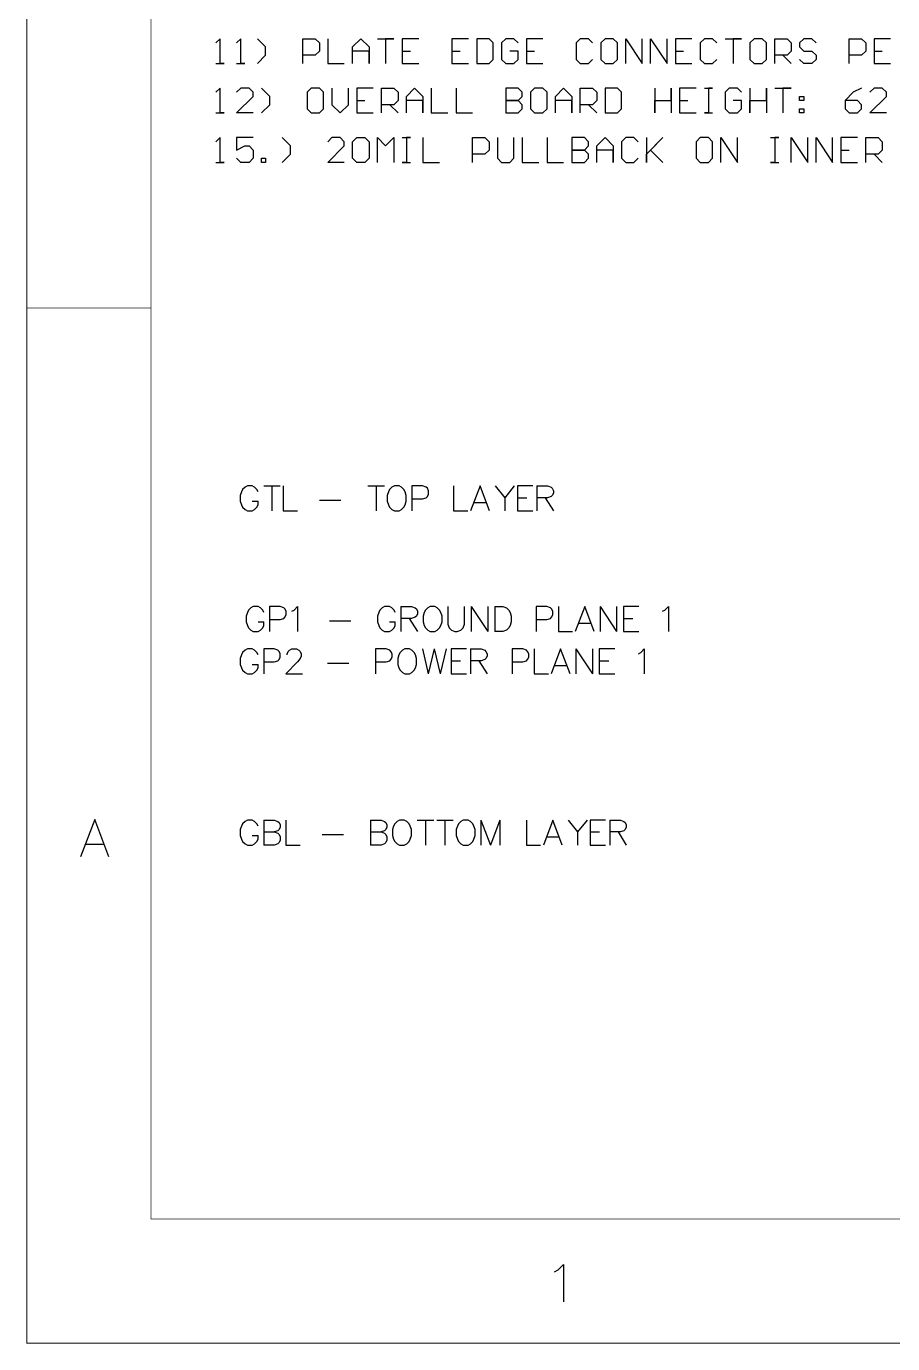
# Model space of a CAD drawing. Header units: millimetres. Extents: x 1.5 to 17.5, y 1 to 11.2.
# Drawn here: x 1.499 to 3.592, y 0.999 to 4.18 of the extents above; entities that cross this region are included whole.
import ezdxf

# ---------------------------------------------------------------- set-up
doc = ezdxf.new("R2010")
doc.units = ezdxf.units.MM
doc.header["$MEASUREMENT"] = 0
for name, color, linetype in [('BottomLayer', 5, 'Continuous'), ('InternalPlane1', 76, 'Continuous'), ('InternalPlane2', 16, 'Continuous'), ('Mechanical16', 56, 'Continuous'), ('Mechanical6', 56, 'Continuous'), ('TopLayer', 1, 'Continuous')]:
    doc.layers.add(name, color=color, linetype=linetype)

msp = doc.modelspace()

# ---------------------------------------------------------------- linework, layer by layer
at = {"layer": 'BottomLayer'}
for p, q in [((2.0272, 2.2603), (2.0215, 2.2546)), ((2.0329, 2.2631), (2.0272, 2.2603)), ((2.0443, 2.2631), (2.0329, 2.2631)), ((2.05, 2.2603), (2.0443, 2.2631)), ((2.0557, 2.2546), (2.05, 2.2603)), ((2.0723, 2.2631), (2.0723, 2.2031)), ((2.0723, 2.2631), (2.098, 2.2631)), ((2.098, 2.2631), (2.1066, 2.2603)), ((2.1066, 2.2603), (2.1094, 2.2574)), ((2.1257, 2.2631), (2.1257, 2.2031)), ((2.33, 2.2631), (2.33, 2.2031)), ((2.33, 2.2631), (2.3557, 2.2631)), ((2.3557, 2.2631), (2.3642, 2.2603)), ((2.3642, 2.2603), (2.3671, 2.2574)), ((2.3948, 2.2603), (2.3891, 2.2546)), ((2.4005, 2.2631), (2.3948, 2.2603)), ((2.4119, 2.2631), (2.4005, 2.2631)), ((2.4177, 2.2603), (2.4119, 2.2631)), ((2.4234, 2.2546), (2.4177, 2.2603)), ((2.4431, 2.2631), (2.4831, 2.2631)), ((2.4631, 2.2631), (2.4631, 2.2031)), ((2.4902, 2.2631), (2.5302, 2.2631)), ((2.5102, 2.2631), (2.5102, 2.2031)), ((2.5488, 2.2603), (2.5431, 2.2546)), ((2.5545, 2.2631), (2.5488, 2.2603)), ((2.5659, 2.2631), (2.5545, 2.2631)), ((2.5716, 2.2603), (2.5659, 2.2631)), ((2.5773, 2.2546), (2.5716, 2.2603)), ((2.5971, 2.2631), (2.5971, 2.2031)), ((2.5971, 2.2631), (2.6199, 2.2031)), ((2.6428, 2.2631), (2.6199, 2.2031)), ((2.6428, 2.2631), (2.6428, 2.2031)), ((2.707, 2.2631), (2.707, 2.2031)), ((2.7707, 2.2631), (2.7479, 2.2031)), ((2.7936, 2.2031), (2.7707, 2.2631)), ((2.8076, 2.2631), (2.8304, 2.2346)), ((2.8533, 2.2631), (2.8304, 2.2346)), ((2.8981, 2.2631), (2.861, 2.2631)), ((2.861, 2.2631), (2.861, 2.2031)), ((2.9081, 2.2631), (2.9081, 2.2031)), ((2.9081, 2.2631), (2.9338, 2.2631)), ((2.9338, 2.2631), (2.9424, 2.2603)), ((2.9424, 2.2603), (2.9453, 2.2574)), ((2.0186, 2.2489), (2.0157, 2.2403)), ((2.0157, 2.2403), (2.0157, 2.226)), ((2.0215, 2.2546), (2.0186, 2.2489)), ((2.0586, 2.2489), (2.0557, 2.2546)), ((2.0723, 2.2346), (2.098, 2.2346)), ((2.1066, 2.2374), (2.098, 2.2346)), ((2.098, 2.2346), (2.1066, 2.2317)), ((2.1094, 2.2403), (2.1066, 2.2374)), ((2.1066, 2.2317), (2.1094, 2.2289)), ((2.1094, 2.2574), (2.1123, 2.2517)), ((2.1123, 2.246), (2.1094, 2.2403)), ((2.1094, 2.2289), (2.1123, 2.2231)), ((2.1123, 2.2517), (2.1123, 2.246)), ((2.2137, 2.2289), (2.2651, 2.2289)), ((2.33, 2.2346), (2.3557, 2.2346)), ((2.3642, 2.2374), (2.3557, 2.2346)), ((2.3557, 2.2346), (2.3642, 2.2317)), ((2.3671, 2.2403), (2.3642, 2.2374)), ((2.3642, 2.2317), (2.3671, 2.2289)), ((2.3671, 2.2574), (2.37, 2.2517)), ((2.37, 2.246), (2.3671, 2.2403)), ((2.3671, 2.2289), (2.37, 2.2231)), ((2.37, 2.2517), (2.37, 2.246)), ((2.3862, 2.2489), (2.3834, 2.2403)), ((2.3834, 2.2403), (2.3834, 2.226)), ((2.3891, 2.2546), (2.3862, 2.2489)), ((2.4262, 2.2489), (2.4234, 2.2546)), ((2.4291, 2.2403), (2.4262, 2.2489)), ((2.4291, 2.226), (2.4291, 2.2403)), ((2.5402, 2.2489), (2.5374, 2.2403)), ((2.5374, 2.2403), (2.5374, 2.226)), ((2.5431, 2.2546), (2.5402, 2.2489)), ((2.5802, 2.2489), (2.5773, 2.2546)), ((2.5831, 2.2403), (2.5802, 2.2489)), ((2.5831, 2.226), (2.5831, 2.2403)), ((2.8304, 2.2346), (2.8304, 2.2031)), ((2.861, 2.2346), (2.8838, 2.2346)), ((2.9338, 2.2346), (2.9081, 2.2346)), ((2.9281, 2.2346), (2.9481, 2.2031)), ((2.9424, 2.2374), (2.9338, 2.2346)), ((2.9453, 2.2403), (2.9424, 2.2374)), ((2.9453, 2.2574), (2.9481, 2.2517)), ((2.9481, 2.246), (2.9453, 2.2403)), ((2.9481, 2.2517), (2.9481, 2.246)), ((2.0157, 2.226), (2.0186, 2.2174)), ((2.0186, 2.2174), (2.0215, 2.2117)), ((2.0215, 2.2117), (2.0272, 2.206)), ((2.0272, 2.206), (2.0329, 2.2031)), ((2.0329, 2.2031), (2.0443, 2.2031)), ((2.0443, 2.226), (2.0586, 2.226)), ((2.0443, 2.2031), (2.05, 2.206)), ((2.05, 2.206), (2.0557, 2.2117)), ((2.0557, 2.2117), (2.0586, 2.2174)), ((2.0586, 2.2174), (2.0586, 2.226)), ((2.098, 2.2031), (2.0723, 2.2031)), ((2.1066, 2.206), (2.098, 2.2031)), ((2.1094, 2.2089), (2.1066, 2.206)), ((2.1123, 2.2146), (2.1094, 2.2089)), ((2.1123, 2.2231), (2.1123, 2.2146)), ((2.1257, 2.2031), (2.16, 2.2031)), ((2.3557, 2.2031), (2.33, 2.2031)), ((2.3642, 2.206), (2.3557, 2.2031)), ((2.3671, 2.2089), (2.3642, 2.206)), ((2.37, 2.2146), (2.3671, 2.2089)), ((2.37, 2.2231), (2.37, 2.2146)), ((2.3834, 2.226), (2.3862, 2.2174)), ((2.3862, 2.2174), (2.3891, 2.2117)), ((2.3891, 2.2117), (2.3948, 2.206)), ((2.3948, 2.206), (2.4005, 2.2031)), ((2.4005, 2.2031), (2.4119, 2.2031)), ((2.4119, 2.2031), (2.4177, 2.206)), ((2.4177, 2.206), (2.4234, 2.2117)), ((2.4234, 2.2117), (2.4262, 2.2174)), ((2.4262, 2.2174), (2.4291, 2.226)), ((2.5374, 2.226), (2.5402, 2.2174)), ((2.5402, 2.2174), (2.5431, 2.2117)), ((2.5431, 2.2117), (2.5488, 2.206)), ((2.5488, 2.206), (2.5545, 2.2031)), ((2.5545, 2.2031), (2.5659, 2.2031)), ((2.5659, 2.2031), (2.5716, 2.206)), ((2.5716, 2.206), (2.5773, 2.2117)), ((2.5773, 2.2117), (2.5802, 2.2174)), ((2.5802, 2.2174), (2.5831, 2.226)), ((2.707, 2.2031), (2.7413, 2.2031)), ((2.7564, 2.2231), (2.785, 2.2231)), ((2.861, 2.2031), (2.8981, 2.2031))]:
    msp.add_line(p, q, dxfattribs=at)
at = {"layer": 'InternalPlane1'}
for p, q in [((2.0357, 2.7704), (2.0329, 2.7647)), ((2.0414, 2.7761), (2.0357, 2.7704)), ((2.0471, 2.779), (2.0414, 2.7761)), ((2.0586, 2.779), (2.0471, 2.779)), ((2.0643, 2.7761), (2.0586, 2.779)), ((2.07, 2.7704), (2.0643, 2.7761)), ((2.0728, 2.7647), (2.07, 2.7704)), ((2.1123, 2.779), (2.0866, 2.779)), ((2.0866, 2.779), (2.0866, 2.719)), ((2.1208, 2.7761), (2.1123, 2.779)), ((2.1237, 2.7733), (2.1208, 2.7761)), ((2.1266, 2.7676), (2.1237, 2.7733)), ((2.1266, 2.759), (2.1266, 2.7676)), ((2.14, 2.7676), (2.1457, 2.7704)), ((2.1457, 2.7704), (2.1543, 2.779)), ((2.1543, 2.779), (2.1543, 2.719)), ((2.3531, 2.7704), (2.3502, 2.7647)), ((2.3588, 2.7761), (2.3531, 2.7704)), ((2.3645, 2.779), (2.3588, 2.7761)), ((2.3759, 2.779), (2.3645, 2.779)), ((2.3816, 2.7761), (2.3759, 2.779)), ((2.3874, 2.7704), (2.3816, 2.7761)), ((2.3902, 2.7647), (2.3874, 2.7704)), ((2.4039, 2.779), (2.4039, 2.719)), ((2.4039, 2.779), (2.4296, 2.779)), ((2.4296, 2.779), (2.4382, 2.7761)), ((2.4382, 2.7761), (2.4411, 2.7733)), ((2.4411, 2.7733), (2.4439, 2.7676)), ((2.4439, 2.7676), (2.4439, 2.7618)), ((2.4631, 2.7704), (2.4602, 2.7647)), ((2.4688, 2.7761), (2.4631, 2.7704)), ((2.4745, 2.779), (2.4688, 2.7761)), ((2.4859, 2.779), (2.4745, 2.779)), ((2.4916, 2.7761), (2.4859, 2.779)), ((2.4973, 2.7704), (2.4916, 2.7761)), ((2.5002, 2.7647), (2.4973, 2.7704)), ((2.517, 2.779), (2.517, 2.7361)), ((2.557, 2.7361), (2.557, 2.779)), ((2.5736, 2.779), (2.5736, 2.719)), ((2.5736, 2.779), (2.6136, 2.719)), ((2.6136, 2.779), (2.6136, 2.719)), ((2.6302, 2.779), (2.6302, 2.719)), ((2.6302, 2.779), (2.6502, 2.779)), ((2.6502, 2.779), (2.6587, 2.7761)), ((2.6587, 2.7761), (2.6644, 2.7704)), ((2.6644, 2.7704), (2.6673, 2.7647)), ((2.7564, 2.779), (2.7307, 2.779)), ((2.7307, 2.779), (2.7307, 2.719)), ((2.765, 2.7761), (2.7564, 2.779)), ((2.7678, 2.7733), (2.765, 2.7761)), ((2.7707, 2.7676), (2.7678, 2.7733)), ((2.7707, 2.759), (2.7707, 2.7676)), ((2.7841, 2.779), (2.7841, 2.719)), ((2.8478, 2.779), (2.825, 2.719)), ((2.8707, 2.719), (2.8478, 2.779)), ((2.8847, 2.779), (2.8847, 2.719)), ((2.8847, 2.779), (2.9247, 2.719)), ((2.9247, 2.779), (2.9247, 2.719)), ((2.9784, 2.779), (2.9412, 2.779)), ((2.9412, 2.779), (2.9412, 2.719)), ((3.0355, 2.7676), (3.0412, 2.7704)), ((3.0412, 2.7704), (3.0498, 2.779)), ((3.0498, 2.779), (3.0498, 2.719)), ((2.0329, 2.7647), (2.03, 2.7561)), ((2.03, 2.7561), (2.03, 2.7419)), ((2.03, 2.7419), (2.0329, 2.7333)), ((2.0586, 2.7419), (2.0728, 2.7419)), ((2.0728, 2.7333), (2.0728, 2.7419)), ((2.0866, 2.7476), (2.1123, 2.7476)), ((2.1123, 2.7476), (2.1208, 2.7504)), ((2.1208, 2.7504), (2.1237, 2.7533)), ((2.1237, 2.7533), (2.1266, 2.759)), ((2.2311, 2.7447), (2.2825, 2.7447)), ((2.3502, 2.7647), (2.3474, 2.7561)), ((2.3474, 2.7561), (2.3474, 2.7419)), ((2.3474, 2.7419), (2.3502, 2.7333)), ((2.3759, 2.7419), (2.3902, 2.7419)), ((2.3902, 2.7333), (2.3902, 2.7419)), ((2.4296, 2.7504), (2.4039, 2.7504)), ((2.4239, 2.7504), (2.4439, 2.719)), ((2.4382, 2.7533), (2.4296, 2.7504)), ((2.4411, 2.7561), (2.4382, 2.7533)), ((2.4439, 2.7618), (2.4411, 2.7561)), ((2.4602, 2.7647), (2.4573, 2.7561)), ((2.4573, 2.7561), (2.4573, 2.7419)), ((2.4573, 2.7419), (2.4602, 2.7333)), ((2.503, 2.7561), (2.5002, 2.7647)), ((2.5002, 2.7333), (2.503, 2.7419)), ((2.503, 2.7419), (2.503, 2.7561)), ((2.517, 2.7361), (2.5199, 2.7276)), ((2.5542, 2.7276), (2.557, 2.7361)), ((2.6673, 2.7647), (2.6701, 2.7561)), ((2.6701, 2.7419), (2.6673, 2.7333)), ((2.6701, 2.7561), (2.6701, 2.7419)), ((2.7307, 2.7476), (2.7564, 2.7476)), ((2.7564, 2.7476), (2.765, 2.7504)), ((2.765, 2.7504), (2.7678, 2.7533)), ((2.7678, 2.7533), (2.7707, 2.759)), ((2.8335, 2.739), (2.8621, 2.739)), ((2.9412, 2.7504), (2.9641, 2.7504)), ((2.0329, 2.7333), (2.0357, 2.7276)), ((2.0357, 2.7276), (2.0414, 2.7219)), ((2.0414, 2.7219), (2.0471, 2.719)), ((2.0471, 2.719), (2.0586, 2.719)), ((2.0586, 2.719), (2.0643, 2.7219)), ((2.0643, 2.7219), (2.07, 2.7276)), ((2.07, 2.7276), (2.0728, 2.7333)), ((2.3502, 2.7333), (2.3531, 2.7276)), ((2.3531, 2.7276), (2.3588, 2.7219)), ((2.3588, 2.7219), (2.3645, 2.719)), ((2.3645, 2.719), (2.3759, 2.719)), ((2.3759, 2.719), (2.3816, 2.7219)), ((2.3816, 2.7219), (2.3874, 2.7276)), ((2.3874, 2.7276), (2.3902, 2.7333)), ((2.4602, 2.7333), (2.4631, 2.7276)), ((2.4631, 2.7276), (2.4688, 2.7219)), ((2.4688, 2.7219), (2.4745, 2.719)), ((2.4745, 2.719), (2.4859, 2.719)), ((2.4859, 2.719), (2.4916, 2.7219)), ((2.4916, 2.7219), (2.4973, 2.7276)), ((2.4973, 2.7276), (2.5002, 2.7333)), ((2.5199, 2.7276), (2.5256, 2.7219)), ((2.5256, 2.7219), (2.5342, 2.719)), ((2.5342, 2.719), (2.5399, 2.719)), ((2.5399, 2.719), (2.5485, 2.7219)), ((2.5485, 2.7219), (2.5542, 2.7276)), ((2.6502, 2.719), (2.6302, 2.719)), ((2.6587, 2.7219), (2.6502, 2.719)), ((2.6644, 2.7276), (2.6587, 2.7219)), ((2.6673, 2.7333), (2.6644, 2.7276)), ((2.7841, 2.719), (2.8184, 2.719)), ((2.9412, 2.719), (2.9784, 2.719))]:
    msp.add_line(p, q, dxfattribs=at)
at = {"layer": 'InternalPlane2'}
for p, q in [((2.0272, 2.6737), (2.0215, 2.668)), ((2.0329, 2.6765), (2.0272, 2.6737)), ((2.0443, 2.6765), (2.0329, 2.6765)), ((2.05, 2.6737), (2.0443, 2.6765)), ((2.0557, 2.668), (2.05, 2.6737)), ((2.098, 2.6765), (2.0723, 2.6765)), ((2.0723, 2.6765), (2.0723, 2.6165)), ((2.1066, 2.6737), (2.098, 2.6765)), ((2.1094, 2.6708), (2.1066, 2.6737)), ((2.1314, 2.6708), (2.1343, 2.6737)), ((2.1343, 2.6737), (2.14, 2.6765)), ((2.14, 2.6765), (2.1514, 2.6765)), ((2.1514, 2.6765), (2.1571, 2.6737)), ((2.1571, 2.6737), (2.16, 2.6708)), ((2.3682, 2.6765), (2.3425, 2.6765)), ((2.3425, 2.6765), (2.3425, 2.6165)), ((2.3768, 2.6737), (2.3682, 2.6765)), ((2.3797, 2.6708), (2.3768, 2.6737)), ((2.4074, 2.6737), (2.4017, 2.668)), ((2.4131, 2.6765), (2.4074, 2.6737)), ((2.4245, 2.6765), (2.4131, 2.6765)), ((2.4302, 2.6737), (2.4245, 2.6765)), ((2.4359, 2.668), (2.4302, 2.6737)), ((2.4557, 2.6765), (2.4699, 2.6165)), ((2.4842, 2.6765), (2.4699, 2.6165)), ((2.4842, 2.6765), (2.4985, 2.6165)), ((2.5128, 2.6765), (2.4985, 2.6165)), ((2.5619, 2.6765), (2.5248, 2.6765)), ((2.5248, 2.6765), (2.5248, 2.6165)), ((2.5719, 2.6765), (2.5719, 2.6165)), ((2.5719, 2.6765), (2.5976, 2.6765)), ((2.5976, 2.6765), (2.6062, 2.6737)), ((2.6062, 2.6737), (2.609, 2.6708)), ((2.6982, 2.6765), (2.6725, 2.6765)), ((2.6725, 2.6765), (2.6725, 2.6165)), ((2.7067, 2.6737), (2.6982, 2.6765)), ((2.7096, 2.6708), (2.7067, 2.6737)), ((2.7259, 2.6765), (2.7259, 2.6165)), ((2.7896, 2.6765), (2.7667, 2.6165)), ((2.8124, 2.6165), (2.7896, 2.6765)), ((2.8264, 2.6765), (2.8264, 2.6165)), ((2.8264, 2.6765), (2.8664, 2.6165)), ((2.8664, 2.6765), (2.8664, 2.6165)), ((2.9201, 2.6765), (2.883, 2.6765)), ((2.883, 2.6765), (2.883, 2.6165)), ((2.983, 2.668), (2.9915, 2.6765)), ((2.9915, 2.6765), (2.9915, 2.6165)), ((2.0186, 2.6622), (2.0157, 2.6537)), ((2.0157, 2.6537), (2.0157, 2.6394)), ((2.0215, 2.668), (2.0186, 2.6622)), ((2.0586, 2.6622), (2.0557, 2.668)), ((2.0723, 2.6451), (2.098, 2.6451)), ((2.098, 2.6451), (2.1066, 2.648)), ((2.1066, 2.648), (2.1094, 2.6508)), ((2.1123, 2.6651), (2.1094, 2.6708)), ((2.1094, 2.6508), (2.1123, 2.6565)), ((2.1123, 2.6565), (2.1123, 2.6651)), ((2.1543, 2.6451), (2.1257, 2.6165)), ((2.1286, 2.6651), (2.1314, 2.6708)), ((2.1286, 2.6622), (2.1286, 2.6651)), ((2.16, 2.6537), (2.1543, 2.6451)), ((2.16, 2.6708), (2.1629, 2.6651)), ((2.1629, 2.6594), (2.16, 2.6537)), ((2.1629, 2.6651), (2.1629, 2.6594)), ((2.2263, 2.6422), (2.2777, 2.6422)), ((2.3425, 2.6451), (2.3682, 2.6451)), ((2.3682, 2.6451), (2.3768, 2.648)), ((2.3768, 2.648), (2.3797, 2.6508)), ((2.3825, 2.6651), (2.3797, 2.6708)), ((2.3797, 2.6508), (2.3825, 2.6565)), ((2.3825, 2.6565), (2.3825, 2.6651)), ((2.3988, 2.6622), (2.396, 2.6537)), ((2.396, 2.6537), (2.396, 2.6394)), ((2.4017, 2.668), (2.3988, 2.6622)), ((2.4388, 2.6622), (2.4359, 2.668)), ((2.4417, 2.6537), (2.4388, 2.6622)), ((2.4417, 2.6394), (2.4417, 2.6537)), ((2.5248, 2.648), (2.5476, 2.648)), ((2.5976, 2.648), (2.5719, 2.648)), ((2.5919, 2.648), (2.6119, 2.6165)), ((2.6062, 2.6508), (2.5976, 2.648)), ((2.609, 2.6537), (2.6062, 2.6508)), ((2.609, 2.6708), (2.6119, 2.6651)), ((2.6119, 2.6594), (2.609, 2.6537)), ((2.6119, 2.6651), (2.6119, 2.6594)), ((2.6725, 2.6451), (2.6982, 2.6451)), ((2.6982, 2.6451), (2.7067, 2.648)), ((2.7067, 2.648), (2.7096, 2.6508)), ((2.7125, 2.6651), (2.7096, 2.6708)), ((2.7096, 2.6508), (2.7125, 2.6565)), ((2.7125, 2.6565), (2.7125, 2.6651)), ((2.883, 2.648), (2.9058, 2.648)), ((2.9773, 2.6651), (2.983, 2.668)), ((2.0157, 2.6394), (2.0186, 2.6308)), ((2.0186, 2.6308), (2.0215, 2.6251)), ((2.0215, 2.6251), (2.0272, 2.6194)), ((2.0272, 2.6194), (2.0329, 2.6165)), ((2.0329, 2.6165), (2.0443, 2.6165)), ((2.0443, 2.6394), (2.0586, 2.6394)), ((2.0443, 2.6165), (2.05, 2.6194)), ((2.05, 2.6194), (2.0557, 2.6251)), ((2.0557, 2.6251), (2.0586, 2.6308)), ((2.0586, 2.6308), (2.0586, 2.6394)), ((2.1257, 2.6165), (2.1657, 2.6165)), ((2.396, 2.6394), (2.3988, 2.6308)), ((2.3988, 2.6308), (2.4017, 2.6251)), ((2.4017, 2.6251), (2.4074, 2.6194)), ((2.4074, 2.6194), (2.4131, 2.6165)), ((2.4131, 2.6165), (2.4245, 2.6165)), ((2.4245, 2.6165), (2.4302, 2.6194)), ((2.4302, 2.6194), (2.4359, 2.6251)), ((2.4359, 2.6251), (2.4388, 2.6308)), ((2.4388, 2.6308), (2.4417, 2.6394)), ((2.5248, 2.6165), (2.5619, 2.6165)), ((2.7259, 2.6165), (2.7602, 2.6165)), ((2.7753, 2.6365), (2.8039, 2.6365)), ((2.883, 2.6165), (2.9201, 2.6165))]:
    msp.add_line(p, q, dxfattribs=at)
at = {"layer": 'Mechanical16'}
for p, q in [((1.6643, 2.265), (1.63, 2.175)), ((1.6986, 2.175), (1.6643, 2.265)), ((1.6429, 2.205), (1.6857, 2.205)), ((2.775, 1.1728), (2.7836, 1.1771)), ((2.7836, 1.1771), (2.7964, 1.19)), ((2.7964, 1.19), (2.7964, 1.1))]:
    msp.add_line(p, q, dxfattribs=at)
at = {"layer": 'Mechanical16', "const_width": 0.002}
for points in [[(1.5, 1), (1.5, 11)], [(1.8, 1.3), (1.8, 10.7)], [(1.5, 3.5), (1.8, 3.5)], [(1.8, 1.3), (17.2, 1.3)], [(1.5, 1), (17.5, 1)]]:
    msp.add_lwpolyline(points, dxfattribs=at)
at = {"layer": 'Mechanical16', "const_width": 0.001}
for points in [[(1.4995, 3.5, 1), (1.5005, 3.5, 1)], [(1.7995, 3.5, 1), (1.8005, 3.5, 1)], [(1.7995, 1.3, 1), (1.8005, 1.3, 1)], [(1.7995, 1.3, 1), (1.8005, 1.3, 1)], [(1.4995, 1, 1), (1.5005, 1, 1)], [(1.4995, 1, 1), (1.5005, 1, 1)]]:
    msp.add_lwpolyline(points, format="xyb", close=True, dxfattribs=at)
at = {"layer": 'Mechanical6'}
for p, q in [((1.967, 4.1503), (1.957, 4.1403)), ((1.967, 4.0904), (1.967, 4.1503)), ((2.017, 4.1503), (2.007, 4.1403)), ((2.017, 4.0904), (2.017, 4.1503)), ((2.077, 4.1304), (2.057, 4.1503)), ((2.167, 4.0904), (2.167, 4.1503)), ((2.167, 4.1503), (2.197, 4.1503)), ((2.197, 4.1503), (2.207, 4.1403)), ((2.207, 4.1403), (2.207, 4.1204)), ((2.227, 4.1503), (2.227, 4.0904)), ((2.2869, 4.1304), (2.3069, 4.1503)), ((2.3069, 4.1503), (2.3269, 4.1304)), ((2.3469, 4.1503), (2.3869, 4.1503)), ((2.3869, 4.1503), (2.3669, 4.1503)), ((2.3669, 4.1503), (2.3669, 4.0904)), ((2.4469, 4.1503), (2.4069, 4.1503)), ((2.4069, 4.1503), (2.4069, 4.0904)), ((2.5668, 4.1503), (2.5269, 4.1503)), ((2.5269, 4.1503), (2.5269, 4.0904)), ((2.5868, 4.1503), (2.5868, 4.0904)), ((2.6168, 4.1503), (2.5868, 4.1503)), ((2.6268, 4.1403), (2.6168, 4.1503)), ((2.6268, 4.1004), (2.6268, 4.1403)), ((2.6568, 4.1503), (2.6468, 4.1403)), ((2.6468, 4.1403), (2.6468, 4.1004)), ((2.6768, 4.1503), (2.6568, 4.1503)), ((2.6868, 4.1403), (2.6768, 4.1503)), ((2.7468, 4.1503), (2.7068, 4.1503)), ((2.7068, 4.1503), (2.7068, 4.0904)), ((2.8368, 4.1503), (2.8268, 4.1403)), ((2.8268, 4.1403), (2.8268, 4.1004)), ((2.8567, 4.1503), (2.8368, 4.1503)), ((2.8667, 4.1403), (2.8567, 4.1503)), ((2.8967, 4.1503), (2.8867, 4.1403)), ((2.8867, 4.1403), (2.8867, 4.1004)), ((2.9167, 4.1503), (2.8967, 4.1503)), ((2.9267, 4.1403), (2.9167, 4.1503)), ((2.9267, 4.1004), (2.9267, 4.1403)), ((2.9467, 4.0904), (2.9467, 4.1503)), ((2.9467, 4.1503), (2.9867, 4.0904)), ((2.9867, 4.0904), (2.9867, 4.1503)), ((3.0067, 4.0904), (3.0067, 4.1503)), ((3.0067, 4.1503), (3.0467, 4.0904)), ((3.0467, 4.0904), (3.0467, 4.1503)), ((3.1067, 4.1503), (3.0667, 4.1503)), ((3.0667, 4.1503), (3.0667, 4.0904)), ((3.1367, 4.1503), (3.1267, 4.1403)), ((3.1267, 4.1403), (3.1267, 4.1004)), ((3.1567, 4.1503), (3.1367, 4.1503)), ((3.1666, 4.1403), (3.1567, 4.1503)), ((3.1866, 4.1503), (3.2266, 4.1503)), ((3.2266, 4.1503), (3.2066, 4.1503)), ((3.2066, 4.1503), (3.2066, 4.0904)), ((3.2566, 4.1503), (3.2466, 4.1403)), ((3.2466, 4.1403), (3.2466, 4.1004)), ((3.2766, 4.1503), (3.2566, 4.1503)), ((3.2866, 4.1403), (3.2766, 4.1503)), ((3.2866, 4.1004), (3.2866, 4.1403)), ((3.3066, 4.0904), (3.3066, 4.1503)), ((3.3066, 4.1503), (3.3366, 4.1503)), ((3.3366, 4.1503), (3.3466, 4.1403)), ((3.3466, 4.1403), (3.3466, 4.1204)), ((3.3766, 4.1503), (3.3666, 4.1403)), ((3.3666, 4.1403), (3.3666, 4.1304)), ((3.3966, 4.1503), (3.3766, 4.1503)), ((3.4066, 4.1403), (3.3966, 4.1503)), ((3.4865, 4.0904), (3.4865, 4.1503)), ((3.4865, 4.1503), (3.5165, 4.1503)), ((3.5165, 4.1503), (3.5265, 4.1403)), ((3.5265, 4.1403), (3.5265, 4.1204)), ((3.5865, 4.1503), (3.5465, 4.1503)), ((3.5465, 4.1503), (3.5465, 4.0904)), ((2.057, 4.0904), (2.077, 4.1104)), ((2.077, 4.1104), (2.077, 4.1304)), ((2.197, 4.1104), (2.167, 4.1104)), ((2.207, 4.1204), (2.197, 4.1104)), ((2.2869, 4.0904), (2.2869, 4.1304)), ((2.3269, 4.1204), (2.2869, 4.1204)), ((2.3269, 4.1304), (2.3269, 4.0904)), ((2.3269, 4.0904), (2.3269, 4.1204)), ((2.4069, 4.1204), (2.4269, 4.1204)), ((2.5269, 4.1204), (2.5468, 4.1204)), ((2.6868, 4.1204), (2.6668, 4.1204)), ((2.6868, 4.1004), (2.6868, 4.1204)), ((2.7068, 4.1204), (2.7268, 4.1204)), ((3.0667, 4.1204), (3.0867, 4.1204)), ((3.3366, 4.1104), (3.3066, 4.1104)), ((3.3266, 4.1104), (3.3466, 4.0904)), ((3.3466, 4.1204), (3.3366, 4.1104)), ((3.3666, 4.1304), (3.3766, 4.1204)), ((3.3766, 4.1204), (3.3966, 4.1204)), ((3.3966, 4.1204), (3.4066, 4.1104)), ((3.4066, 4.1104), (3.4066, 4.1004)), ((3.5165, 4.1104), (3.4865, 4.1104)), ((3.5265, 4.1204), (3.5165, 4.1104)), ((3.5465, 4.1204), (3.5665, 4.1204)), ((1.957, 4.0904), (1.977, 4.0904)), ((1.977, 4.0904), (1.967, 4.0904)), ((2.007, 4.0904), (2.027, 4.0904)), ((2.027, 4.0904), (2.017, 4.0904)), ((2.227, 4.0904), (2.2669, 4.0904)), ((2.4069, 4.0904), (2.4469, 4.0904)), ((2.5269, 4.0904), (2.5668, 4.0904)), ((2.5868, 4.0904), (2.6168, 4.0904)), ((2.6168, 4.0904), (2.6268, 4.1004)), ((2.6468, 4.1004), (2.6568, 4.0904)), ((2.6568, 4.0904), (2.6768, 4.0904)), ((2.6768, 4.0904), (2.6868, 4.1004)), ((2.7068, 4.0904), (2.7468, 4.0904)), ((2.8268, 4.1004), (2.8368, 4.0904)), ((2.8368, 4.0904), (2.8567, 4.0904)), ((2.8567, 4.0904), (2.8667, 4.1004)), ((2.8867, 4.1004), (2.8967, 4.0904)), ((2.8967, 4.0904), (2.9167, 4.0904)), ((2.9167, 4.0904), (2.9267, 4.1004)), ((3.0667, 4.0904), (3.1067, 4.0904)), ((3.1267, 4.1004), (3.1367, 4.0904)), ((3.1367, 4.0904), (3.1567, 4.0904)), ((3.1567, 4.0904), (3.1666, 4.1004)), ((3.2466, 4.1004), (3.2566, 4.0904)), ((3.2566, 4.0904), (3.2766, 4.0904)), ((3.2766, 4.0904), (3.2866, 4.1004)), ((3.3766, 4.0904), (3.3666, 4.1004)), ((3.3966, 4.0904), (3.3766, 4.0904)), ((3.4066, 4.1004), (3.3966, 4.0904)), ((3.5465, 4.0904), (3.5865, 4.0904)), ((1.967, 4.0309), (1.957, 4.0209)), ((1.967, 3.9709), (1.967, 4.0309)), ((2.017, 4.0309), (2.007, 4.0209)), ((2.007, 3.9709), (2.047, 4.0109)), ((2.037, 4.0309), (2.017, 4.0309)), ((2.047, 4.0209), (2.037, 4.0309)), ((2.047, 4.0109), (2.047, 4.0209)), ((2.087, 4.0109), (2.067, 4.0309)), ((2.087, 3.9909), (2.087, 4.0109)), ((2.187, 4.0309), (2.177, 4.0209)), ((2.177, 4.0209), (2.177, 3.9809)), ((2.207, 4.0309), (2.187, 4.0309)), ((2.217, 4.0209), (2.207, 4.0309)), ((2.217, 3.9809), (2.217, 4.0209)), ((2.2369, 4.0309), (2.2369, 3.9909)), ((2.2769, 3.9909), (2.2769, 4.0309)), ((2.3369, 4.0309), (2.2969, 4.0309)), ((2.2969, 4.0309), (2.2969, 3.9709)), ((2.3569, 3.9709), (2.3569, 4.0309)), ((2.3569, 4.0309), (2.3869, 4.0309)), ((2.3869, 4.0309), (2.3969, 4.0209)), ((2.3969, 4.0209), (2.3969, 4.0009)), ((2.4169, 4.0109), (2.4369, 4.0309)), ((2.4169, 3.9709), (2.4169, 4.0109)), ((2.4369, 4.0309), (2.4569, 4.0109)), ((2.4569, 4.0109), (2.4569, 3.9709)), ((2.4769, 4.0309), (2.4769, 3.9709)), ((2.5369, 4.0309), (2.5369, 3.9709)), ((2.6568, 4.0309), (2.6568, 3.9709)), ((2.6868, 4.0309), (2.6568, 4.0309)), ((2.6968, 4.0209), (2.6868, 4.0309)), ((2.6868, 4.0009), (2.6968, 4.0109)), ((2.6968, 4.0109), (2.6968, 4.0209)), ((2.7268, 4.0309), (2.7168, 4.0209)), ((2.7168, 4.0209), (2.7168, 3.9809)), ((2.7468, 4.0309), (2.7268, 4.0309)), ((2.7568, 4.0209), (2.7468, 4.0309)), ((2.7568, 3.9809), (2.7568, 4.0209)), ((2.7768, 4.0109), (2.7968, 4.0309)), ((2.7768, 3.9709), (2.7768, 4.0109)), ((2.7968, 4.0309), (2.8168, 4.0109)), ((2.8168, 4.0109), (2.8168, 3.9709)), ((2.8368, 3.9709), (2.8368, 4.0309)), ((2.8368, 4.0309), (2.8667, 4.0309)), ((2.8667, 4.0309), (2.8767, 4.0209)), ((2.8767, 4.0209), (2.8767, 4.0009)), ((2.8967, 4.0309), (2.8967, 3.9709)), ((2.9267, 4.0309), (2.8967, 4.0309)), ((2.9367, 4.0209), (2.9267, 4.0309)), ((2.9367, 3.9809), (2.9367, 4.0209)), ((3.0167, 4.0309), (3.0167, 3.9709)), ((3.0567, 4.0009), (3.0567, 4.0309)), ((3.0567, 4.0309), (3.0567, 3.9709)), ((3.1167, 4.0309), (3.0767, 4.0309)), ((3.0767, 4.0309), (3.0767, 3.9709)), ((3.1367, 4.0309), (3.1567, 4.0309)), ((3.1567, 4.0309), (3.1467, 4.0309)), ((3.1467, 4.0309), (3.1467, 3.9709)), ((3.1966, 4.0309), (3.1866, 4.0209)), ((3.1866, 4.0209), (3.1866, 3.9809)), ((3.2166, 4.0309), (3.1966, 4.0309)), ((3.2266, 4.0209), (3.2166, 4.0309)), ((3.2466, 4.0309), (3.2466, 3.9709)), ((3.2866, 4.0009), (3.2866, 4.0309)), ((3.2866, 4.0309), (3.2866, 3.9709)), ((3.3066, 4.0309), (3.3466, 4.0309)), ((3.3466, 4.0309), (3.3266, 4.0309)), ((3.3266, 4.0309), (3.3266, 3.9709)), ((3.3666, 4.0109), (3.3766, 4.0109)), ((3.3666, 4.0009), (3.3666, 4.0109)), ((3.3766, 4.0109), (3.3766, 4.0009)), ((3.4965, 4.0209), (3.4765, 4.0009)), ((3.5165, 4.0309), (3.4965, 4.0209)), ((3.5465, 4.0309), (3.5365, 4.0209)), ((3.5365, 3.9709), (3.5765, 4.0109)), ((3.5665, 4.0309), (3.5465, 4.0309)), ((3.5765, 4.0209), (3.5665, 4.0309)), ((3.5765, 4.0109), (3.5765, 4.0209)), ((2.067, 3.9709), (2.087, 3.9909)), ((2.177, 3.9809), (2.187, 3.9709)), ((2.207, 3.9709), (2.217, 3.9809)), ((2.2369, 3.9909), (2.2569, 3.9709)), ((2.2569, 3.9709), (2.2769, 3.9909)), ((2.2969, 4.0009), (2.3169, 4.0009)), ((2.3869, 3.9909), (2.3569, 3.9909)), ((2.3769, 3.9909), (2.3969, 3.9709)), ((2.3969, 4.0009), (2.3869, 3.9909)), ((2.4569, 4.0009), (2.4169, 4.0009)), ((2.4569, 3.9709), (2.4569, 4.0009)), ((2.6868, 4.0009), (2.6568, 4.0009)), ((2.6568, 4.0009), (2.6868, 4.0009)), ((2.6968, 3.9909), (2.6868, 4.0009)), ((2.6868, 3.9709), (2.6968, 3.9809)), ((2.6968, 3.9809), (2.6968, 3.9909)), ((2.7168, 3.9809), (2.7268, 3.9709)), ((2.7468, 3.9709), (2.7568, 3.9809)), ((2.8168, 4.0009), (2.7768, 4.0009)), ((2.8168, 3.9709), (2.8168, 4.0009)), ((2.8667, 3.9909), (2.8368, 3.9909)), ((2.8567, 3.9909), (2.8767, 3.9709)), ((2.8767, 4.0009), (2.8667, 3.9909)), ((2.9267, 3.9709), (2.9367, 3.9809)), ((3.0167, 3.9709), (3.0167, 4.0009)), ((3.0167, 4.0009), (3.0567, 4.0009)), ((3.0767, 4.0009), (3.0967, 4.0009)), ((3.1866, 3.9809), (3.1966, 3.9709)), ((3.2266, 4.0009), (3.2066, 4.0009)), ((3.2166, 3.9709), (3.2266, 3.9809)), ((3.2266, 3.9809), (3.2266, 4.0009)), ((3.2466, 3.9709), (3.2466, 4.0009)), ((3.2466, 4.0009), (3.2866, 4.0009)), ((3.3766, 4.0009), (3.3666, 4.0009)), ((3.3666, 3.9809), (3.3766, 3.9809)), ((3.3666, 3.9709), (3.3666, 3.9809)), ((3.3766, 3.9809), (3.3766, 3.9709)), ((3.4765, 4.0009), (3.4765, 3.9809)), ((3.5065, 4.0009), (3.4765, 4.0009)), ((3.4765, 3.9809), (3.4865, 3.9709)), ((3.5165, 3.9909), (3.5065, 4.0009)), ((3.5065, 3.9709), (3.5165, 3.9809)), ((3.5165, 3.9809), (3.5165, 3.9909)), ((1.957, 3.9709), (1.977, 3.9709)), ((1.977, 3.9709), (1.967, 3.9709)), ((2.047, 3.9709), (2.007, 3.9709)), ((2.187, 3.9709), (2.207, 3.9709)), ((2.2969, 3.9709), (2.3369, 3.9709)), ((2.4769, 3.9709), (2.5169, 3.9709)), ((2.5369, 3.9709), (2.5768, 3.9709)), ((2.6568, 3.9709), (2.6868, 3.9709)), ((2.7268, 3.9709), (2.7468, 3.9709)), ((2.8967, 3.9709), (2.9267, 3.9709)), ((3.0767, 3.9709), (3.1167, 3.9709)), ((3.1467, 3.9709), (3.1367, 3.9709)), ((3.1367, 3.9709), (3.1567, 3.9709)), ((3.1966, 3.9709), (3.2166, 3.9709)), ((3.3766, 3.9709), (3.3666, 3.9709)), ((3.4865, 3.9709), (3.5065, 3.9709)), ((3.5765, 3.9709), (3.5365, 3.9709)), ((1.967, 3.9114), (1.957, 3.9014)), ((1.967, 3.8514), (1.967, 3.9114)), ((2.047, 3.9114), (2.007, 3.9114)), ((2.007, 3.9114), (2.007, 3.8814)), ((2.007, 3.8814), (2.027, 3.8914)), ((2.027, 3.8914), (2.037, 3.8914)), ((2.037, 3.8914), (2.047, 3.8814)), ((2.047, 3.8814), (2.047, 3.8614)), ((2.137, 3.8914), (2.117, 3.9114)), ((2.137, 3.8714), (2.137, 3.8914)), ((2.2369, 3.9114), (2.227, 3.9014)), ((2.227, 3.8514), (2.2669, 3.8914)), ((2.2569, 3.9114), (2.2369, 3.9114)), ((2.2669, 3.9014), (2.2569, 3.9114)), ((2.2669, 3.8914), (2.2669, 3.9014)), ((2.2869, 3.9014), (2.2969, 3.9114)), ((2.2869, 3.8614), (2.2869, 3.9014)), ((2.2969, 3.9114), (2.3169, 3.9114)), ((2.3169, 3.9114), (2.3269, 3.9014)), ((2.3269, 3.9014), (2.3269, 3.8614)), ((2.3469, 3.8514), (2.3469, 3.9114)), ((2.3469, 3.9114), (2.3669, 3.8914)), ((2.3669, 3.8914), (2.3869, 3.9114)), ((2.3869, 3.9114), (2.3869, 3.8514)), ((2.4069, 3.9114), (2.4269, 3.9114)), ((2.4269, 3.9114), (2.4169, 3.9114)), ((2.4169, 3.9114), (2.4169, 3.8514)), ((2.4569, 3.9114), (2.4569, 3.8514)), ((2.5768, 3.8514), (2.5768, 3.9114)), ((2.5768, 3.9114), (2.6068, 3.9114)), ((2.6068, 3.9114), (2.6168, 3.9014)), ((2.6168, 3.8814), (2.6068, 3.8714)), ((2.6168, 3.9014), (2.6168, 3.8814)), ((2.6368, 3.9114), (2.6368, 3.8614)), ((2.6768, 3.8614), (2.6768, 3.9114)), ((2.6968, 3.9114), (2.6968, 3.8514)), ((2.7568, 3.9114), (2.7568, 3.8514)), ((2.8168, 3.9114), (2.8168, 3.8514)), ((2.8468, 3.9114), (2.8168, 3.9114)), ((2.8468, 3.8814), (2.8168, 3.8814)), ((2.8168, 3.8814), (2.8468, 3.8814)), ((2.8567, 3.9014), (2.8468, 3.9114)), ((2.8468, 3.8814), (2.8567, 3.8914)), ((2.8567, 3.8714), (2.8468, 3.8814)), ((2.8567, 3.8914), (2.8567, 3.9014)), ((2.8767, 3.8914), (2.8967, 3.9114)), ((2.8767, 3.8514), (2.8767, 3.8914)), ((2.9167, 3.8814), (2.8767, 3.8814)), ((2.8967, 3.9114), (2.9167, 3.8914)), ((2.9167, 3.8914), (2.9167, 3.8514)), ((2.9167, 3.8514), (2.9167, 3.8814)), ((2.9467, 3.9114), (2.9367, 3.9014)), ((2.9367, 3.9014), (2.9367, 3.8614)), ((2.9667, 3.9114), (2.9467, 3.9114)), ((2.9767, 3.9014), (2.9667, 3.9114)), ((2.9967, 3.9114), (2.9967, 3.8514)), ((2.9967, 3.8714), (3.0367, 3.9114)), ((3.0367, 3.9114), (3.0067, 3.8814)), ((3.0067, 3.8814), (3.0367, 3.8514)), ((3.1267, 3.9114), (3.1167, 3.9014)), ((3.1167, 3.9014), (3.1167, 3.8614)), ((3.1467, 3.9114), (3.1267, 3.9114)), ((3.1567, 3.9014), (3.1467, 3.9114)), ((3.1567, 3.8614), (3.1567, 3.9014)), ((3.1766, 3.8514), (3.1766, 3.9114)), ((3.1766, 3.9114), (3.2166, 3.8514)), ((3.2166, 3.8514), (3.2166, 3.9114)), ((3.2966, 3.9114), (3.3166, 3.9114)), ((3.3166, 3.9114), (3.3066, 3.9114)), ((3.3066, 3.9114), (3.3066, 3.8514)), ((3.3466, 3.8514), (3.3466, 3.9114)), ((3.3466, 3.9114), (3.3866, 3.8514)), ((3.3866, 3.8514), (3.3866, 3.9114)), ((3.4066, 3.8514), (3.4066, 3.9114)), ((3.4066, 3.9114), (3.4466, 3.8514)), ((3.4466, 3.8514), (3.4466, 3.9114)), ((3.5065, 3.9114), (3.4666, 3.9114)), ((3.4666, 3.9114), (3.4666, 3.8514)), ((3.4666, 3.8814), (3.4865, 3.8814)), ((3.5265, 3.8514), (3.5265, 3.9114)), ((3.5265, 3.9114), (3.5565, 3.9114)), ((3.5565, 3.9114), (3.5665, 3.9014)), ((3.5665, 3.8814), (3.5565, 3.8714)), ((3.5665, 3.9014), (3.5665, 3.8814)), ((1.957, 3.8514), (1.977, 3.8514)), ((1.977, 3.8514), (1.967, 3.8514)), ((2.017, 3.8514), (2.007, 3.8614)), ((2.037, 3.8514), (2.017, 3.8514)), ((2.047, 3.8614), (2.037, 3.8514)), ((2.067, 3.8514), (2.067, 3.8614)), ((2.067, 3.8614), (2.077, 3.8614)), ((2.077, 3.8514), (2.067, 3.8514)), ((2.077, 3.8614), (2.077, 3.8514)), ((2.117, 3.8514), (2.137, 3.8714)), ((2.2669, 3.8514), (2.227, 3.8514)), ((2.2969, 3.8514), (2.2869, 3.8614)), ((2.3169, 3.8514), (2.2969, 3.8514)), ((2.3269, 3.8614), (2.3169, 3.8514)), ((2.4169, 3.8514), (2.4069, 3.8514)), ((2.4069, 3.8514), (2.4269, 3.8514)), ((2.4569, 3.8514), (2.4969, 3.8514)), ((2.6068, 3.8714), (2.5768, 3.8714)), ((2.6368, 3.8614), (2.6468, 3.8514)), ((2.6468, 3.8514), (2.6668, 3.8514)), ((2.6668, 3.8514), (2.6768, 3.8614)), ((2.6968, 3.8514), (2.7368, 3.8514)), ((2.7568, 3.8514), (2.7968, 3.8514)), ((2.8168, 3.8514), (2.8468, 3.8514)), ((2.8468, 3.8514), (2.8567, 3.8614)), ((2.8567, 3.8614), (2.8567, 3.8714)), ((2.9367, 3.8614), (2.9467, 3.8514)), ((2.9467, 3.8514), (2.9667, 3.8514)), ((2.9667, 3.8514), (2.9767, 3.8614)), ((2.9967, 3.8514), (2.9967, 3.8714)), ((3.1167, 3.8614), (3.1267, 3.8514)), ((3.1267, 3.8514), (3.1467, 3.8514)), ((3.1467, 3.8514), (3.1567, 3.8614)), ((3.3066, 3.8514), (3.2966, 3.8514)), ((3.2966, 3.8514), (3.3166, 3.8514)), ((3.4666, 3.8514), (3.5065, 3.8514)), ((3.5565, 3.8714), (3.5265, 3.8714)), ((3.5465, 3.8714), (3.5665, 3.8514))]:
    msp.add_line(p, q, dxfattribs=at)
at = {"layer": 'TopLayer'}
for p, q in [((2.0186, 3.0559), (2.0157, 3.0474)), ((2.0215, 3.0617), (2.0186, 3.0559)), ((2.0272, 3.0674), (2.0215, 3.0617)), ((2.0329, 3.0702), (2.0272, 3.0674)), ((2.0443, 3.0702), (2.0329, 3.0702)), ((2.05, 3.0674), (2.0443, 3.0702)), ((2.0557, 3.0617), (2.05, 3.0674)), ((2.0586, 3.0559), (2.0557, 3.0617)), ((2.0723, 3.0702), (2.1123, 3.0702)), ((2.0923, 3.0702), (2.0923, 3.0102)), ((2.1194, 3.0702), (2.1194, 3.0102)), ((2.3237, 3.0702), (2.3637, 3.0702)), ((2.3437, 3.0702), (2.3437, 3.0102)), ((2.3737, 3.0559), (2.3708, 3.0474)), ((2.3765, 3.0617), (2.3737, 3.0559)), ((2.3822, 3.0674), (2.3765, 3.0617)), ((2.388, 3.0702), (2.3822, 3.0674)), ((2.3994, 3.0702), (2.388, 3.0702)), ((2.4051, 3.0674), (2.3994, 3.0702)), ((2.4108, 3.0617), (2.4051, 3.0674)), ((2.4137, 3.0559), (2.4108, 3.0617)), ((2.4165, 3.0474), (2.4137, 3.0559)), ((2.4562, 3.0702), (2.4305, 3.0702)), ((2.4305, 3.0702), (2.4305, 3.0102)), ((2.4648, 3.0674), (2.4562, 3.0702)), ((2.4677, 3.0645), (2.4648, 3.0674)), ((2.4705, 3.0588), (2.4677, 3.0645)), ((2.4705, 3.0502), (2.4705, 3.0588)), ((2.5311, 3.0702), (2.5311, 3.0102)), ((2.5948, 3.0702), (2.5719, 3.0102)), ((2.6176, 3.0102), (2.5948, 3.0702)), ((2.6316, 3.0702), (2.6545, 3.0417)), ((2.6773, 3.0702), (2.6545, 3.0417)), ((2.7222, 3.0702), (2.685, 3.0702)), ((2.685, 3.0702), (2.685, 3.0102)), ((2.7322, 3.0702), (2.7322, 3.0102)), ((2.7322, 3.0702), (2.7579, 3.0702)), ((2.7579, 3.0702), (2.7664, 3.0674)), ((2.7664, 3.0674), (2.7693, 3.0645)), ((2.7693, 3.0645), (2.7722, 3.0588)), ((2.7722, 3.0588), (2.7722, 3.0531)), ((2.0157, 3.0474), (2.0157, 3.0331)), ((2.0157, 3.0331), (2.0186, 3.0245)), ((2.0186, 3.0245), (2.0215, 3.0188)), ((2.0443, 3.0331), (2.0586, 3.0331)), ((2.0557, 3.0188), (2.0586, 3.0245)), ((2.0586, 3.0245), (2.0586, 3.0331)), ((2.2074, 3.0359), (2.2588, 3.0359)), ((2.3708, 3.0474), (2.3708, 3.0331)), ((2.3708, 3.0331), (2.3737, 3.0245)), ((2.3737, 3.0245), (2.3765, 3.0188)), ((2.4108, 3.0188), (2.4137, 3.0245)), ((2.4137, 3.0245), (2.4165, 3.0331)), ((2.4165, 3.0331), (2.4165, 3.0474)), ((2.4305, 3.0388), (2.4562, 3.0388)), ((2.4562, 3.0388), (2.4648, 3.0417)), ((2.4648, 3.0417), (2.4677, 3.0445)), ((2.4677, 3.0445), (2.4705, 3.0502)), ((2.5805, 3.0302), (2.609, 3.0302)), ((2.6545, 3.0417), (2.6545, 3.0102)), ((2.685, 3.0417), (2.7079, 3.0417)), ((2.7579, 3.0417), (2.7322, 3.0417)), ((2.7522, 3.0417), (2.7722, 3.0102)), ((2.7664, 3.0445), (2.7579, 3.0417)), ((2.7693, 3.0474), (2.7664, 3.0445)), ((2.7722, 3.0531), (2.7693, 3.0474)), ((2.0215, 3.0188), (2.0272, 3.0131)), ((2.0272, 3.0131), (2.0329, 3.0102)), ((2.0329, 3.0102), (2.0443, 3.0102)), ((2.0443, 3.0102), (2.05, 3.0131)), ((2.05, 3.0131), (2.0557, 3.0188)), ((2.1194, 3.0102), (2.1537, 3.0102)), ((2.3765, 3.0188), (2.3822, 3.0131)), ((2.3822, 3.0131), (2.388, 3.0102)), ((2.388, 3.0102), (2.3994, 3.0102)), ((2.3994, 3.0102), (2.4051, 3.0131)), ((2.4051, 3.0131), (2.4108, 3.0188)), ((2.5311, 3.0102), (2.5653, 3.0102)), ((2.685, 3.0102), (2.7222, 3.0102))]:
    msp.add_line(p, q, dxfattribs=at)

doc.saveas('drawing.dxf')
